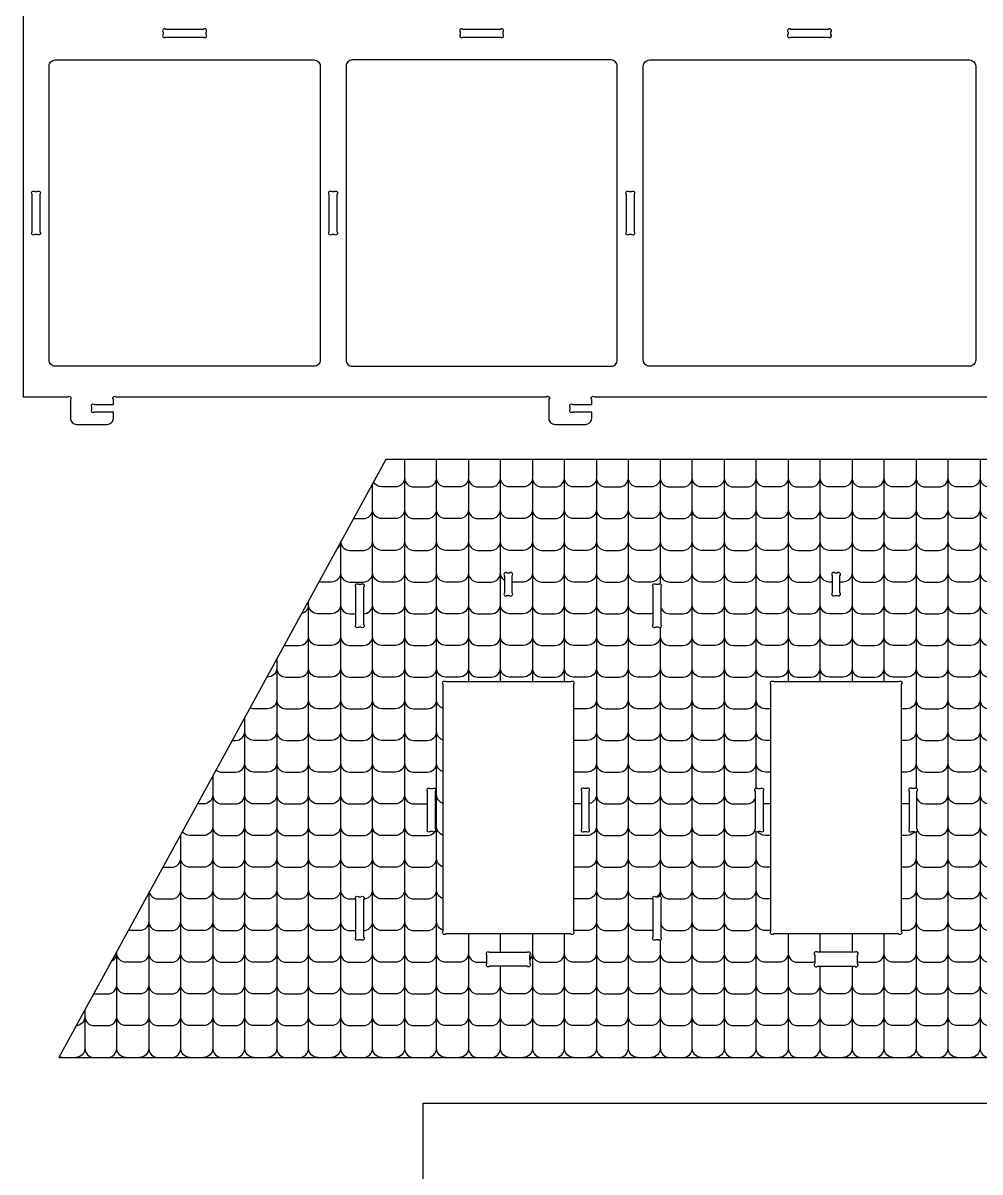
# Model space of a CAD drawing. Extents: x 9625 to 9740, y 1073 to 1136.
# Drawn here: x 9682.87 to 9698.49, y 1095.35 to 1114.12 of the extents above; entities that cross this region are included whole.
import ezdxf

# ---------------------------------------------------------------- set-up
doc = ezdxf.new("R2010")
doc.units = 0
doc.header["$MEASUREMENT"] = 0
doc.layers.add('LAYER_1', color=18, linetype='CONTINUOUS')

msp = doc.modelspace()

# ---------------------------------------------------------------- linework, layer by layer
at = {"layer": 'LAYER_1'}
for points in [[(9682.872, 1119.845), (9682.872, 1108.014), (9683.603, 1108.014, -1), (9683.647, 1107.97), (9683.647, 1107.664, 0.414214), (9683.747, 1107.564), (9684.247, 1107.564, 0.414214), (9684.347, 1107.664), (9684.347, 1107.764), (9684.041, 1107.764, -1), (9683.997, 1107.808), (9683.997, 1107.845, -1), (9684.041, 1107.889), (9684.347, 1107.889), (9684.347, 1107.97, -1), (9684.391, 1108.014), (9691.411, 1108.014, -1), (9691.455, 1107.97), (9691.455, 1107.664, 0.414214), (9691.555, 1107.564), (9692.055, 1107.564, 0.414214), (9692.155, 1107.664), (9692.155, 1107.764), (9691.849, 1107.764, -1), (9691.805, 1107.808), (9691.805, 1107.845, -1), (9691.849, 1107.889), (9692.155, 1107.889), (9692.155, 1107.97, -1), (9692.199, 1108.014), (9699.219, 1108.014, -1)], [(9689.1, 1106.988), (9689.1, 1097.376, 0.414214), (9689.25, 1097.226)], [(9689.472, 1097.226, 0.414214), (9689.622, 1097.376), (9689.622, 1106.988)], [(9692.231, 1106.988), (9692.231, 1097.376, 0.414214), (9692.381, 1097.226)], [(9692.603, 1097.226, 0.414214), (9692.753, 1097.376), (9692.753, 1106.988)], [(9693.946, 1097.226, -0.414214), (9693.796, 1097.376), (9693.796, 1106.988)], [(9694.318, 1106.988), (9694.318, 1097.376, -0.414214), (9694.168, 1097.226)], [(9697.821, 1097.226, 0.414214), (9697.971, 1097.376), (9697.971, 1106.988)], [(9698.493, 1106.988), (9698.493, 1097.376, 0.414214), (9698.643, 1097.226)], [(9688.428, 1097.226, 0.414214), (9688.578, 1097.376), (9688.578, 1106.591)], [(9689.1, 1106.691, -0.414214), (9688.95, 1106.541), (9688.728, 1106.541, -0.279406), (9688.595, 1106.622)], [(9689.1, 1106.691, 0.414214), (9689.25, 1106.541), (9689.472, 1106.541, 0.414214), (9689.622, 1106.691)], [(9690.143, 1106.691, -0.414214), (9689.993, 1106.541), (9689.772, 1106.541, -0.414214), (9689.622, 1106.691)], [(9690.143, 1106.691, 0.414214), (9690.293, 1106.541), (9690.515, 1106.541, 0.414214), (9690.665, 1106.691)], [(9691.187, 1106.691, -0.414214), (9691.037, 1106.541), (9690.815, 1106.541, -0.414214), (9690.665, 1106.691)], [(9691.187, 1106.691, 0.414214), (9691.337, 1106.541), (9691.559, 1106.541, 0.414214), (9691.709, 1106.691)], [(9692.231, 1106.691, -0.414214), (9692.081, 1106.541), (9691.859, 1106.541, -0.414214), (9691.709, 1106.691)], [(9692.231, 1106.691, 0.414214), (9692.381, 1106.541), (9692.603, 1106.541, 0.414214), (9692.753, 1106.691)], [(9693.274, 1106.691, -0.414214), (9693.124, 1106.541), (9692.903, 1106.541, -0.414214), (9692.753, 1106.691)], [(9693.274, 1106.691, 0.414214), (9693.424, 1106.541), (9693.646, 1106.541, 0.414214), (9693.796, 1106.691)], [(9694.318, 1106.691, -0.414214), (9694.168, 1106.541), (9693.946, 1106.541, -0.414214), (9693.796, 1106.691)], [(9694.318, 1106.691, 0.414214), (9694.468, 1106.541), (9694.69, 1106.541, 0.414214), (9694.84, 1106.691)], [(9695.362, 1106.691, -0.414214), (9695.212, 1106.541), (9694.99, 1106.541, -0.414214), (9694.84, 1106.691)], [(9695.362, 1106.691, 0.414214), (9695.512, 1106.541), (9695.734, 1106.541, 0.414214), (9695.884, 1106.691)], [(9696.405, 1106.691, -0.414214), (9696.255, 1106.541), (9696.034, 1106.541, -0.414214), (9695.884, 1106.691)], [(9696.405, 1106.691, 0.414214), (9696.555, 1106.541), (9696.777, 1106.541, 0.414214), (9696.927, 1106.691)], [(9697.449, 1106.691, -0.414214), (9697.299, 1106.541), (9697.077, 1106.541, -0.414214), (9696.927, 1106.691)], [(9697.449, 1106.691, 0.414214), (9697.599, 1106.541), (9697.821, 1106.541, 0.414214), (9697.971, 1106.691)], [(9698.493, 1106.691, -0.414214), (9698.343, 1106.541), (9698.121, 1106.541, -0.414214), (9697.971, 1106.691)], [(9698.493, 1106.691, 0.414214), (9698.643, 1106.541), (9698.864, 1106.541, 0.414214), (9699.014, 1106.691)], [(9688.268, 1106.024), (9688.428, 1106.024, 0.414214), (9688.578, 1106.174)], [(9689.1, 1106.174, -0.414214), (9688.95, 1106.024), (9688.728, 1106.024, -0.414214), (9688.578, 1106.174)], [(9689.1, 1106.174, 0.414214), (9689.25, 1106.024), (9689.472, 1106.024, 0.414214), (9689.622, 1106.174)], [(9690.143, 1106.174, -0.414214), (9689.993, 1106.024), (9689.772, 1106.024, -0.414214), (9689.622, 1106.174)], [(9690.143, 1106.174, 0.414214), (9690.293, 1106.024), (9690.515, 1106.024, 0.414214), (9690.665, 1106.174)], [(9691.187, 1106.174, -0.414214), (9691.037, 1106.024), (9690.815, 1106.024, -0.414214), (9690.665, 1106.174)], [(9691.187, 1106.174, 0.414214), (9691.337, 1106.024), (9691.559, 1106.024, 0.414214), (9691.709, 1106.174)], [(9692.231, 1106.174, -0.414214), (9692.081, 1106.024), (9691.859, 1106.024, -0.414214), (9691.709, 1106.174)], [(9692.231, 1106.174, 0.414214), (9692.381, 1106.024), (9692.603, 1106.024, 0.414214), (9692.753, 1106.174)], [(9693.274, 1106.174, -0.414214), (9693.124, 1106.024), (9692.903, 1106.024, -0.414214), (9692.753, 1106.174)], [(9693.274, 1106.174, 0.414214), (9693.424, 1106.024), (9693.646, 1106.024, 0.414214), (9693.796, 1106.174)], [(9694.318, 1106.174, -0.414214), (9694.168, 1106.024), (9693.946, 1106.024, -0.414214), (9693.796, 1106.174)], [(9694.318, 1106.174, 0.414214), (9694.468, 1106.024), (9694.69, 1106.024, 0.414214), (9694.84, 1106.174)], [(9695.362, 1106.174, -0.414214), (9695.212, 1106.024), (9694.99, 1106.024, -0.414214), (9694.84, 1106.174)], [(9695.362, 1106.174, 0.414214), (9695.512, 1106.024), (9695.734, 1106.024, 0.414214), (9695.884, 1106.174)], [(9696.405, 1106.174, -0.414214), (9696.255, 1106.024), (9696.034, 1106.024, -0.414214), (9695.884, 1106.174)], [(9696.405, 1106.174, 0.414214), (9696.555, 1106.024), (9696.777, 1106.024, 0.414214), (9696.927, 1106.174)], [(9697.449, 1106.174, -0.414214), (9697.299, 1106.024), (9697.077, 1106.024, -0.414214), (9696.927, 1106.174)], [(9697.449, 1106.174, 0.414214), (9697.599, 1106.024), (9697.821, 1106.024, 0.414214), (9697.971, 1106.174)], [(9698.493, 1106.174, -0.414214), (9698.343, 1106.024), (9698.121, 1106.024, -0.414214), (9697.971, 1106.174)], [(9698.493, 1106.174, 0.414214), (9698.643, 1106.024), (9698.864, 1106.024, 0.414214), (9699.014, 1106.174)], [(9688.054, 1105.633, -0.175116), (9688.006, 1105.544)], [(9688.056, 1105.656), (9688.056, 1097.376, 0.414214), (9688.206, 1097.226)], [(9688.057, 1105.638, 0.379798), (9688.206, 1105.506), (9688.428, 1105.506, 0.414214), (9688.578, 1105.656)], [(9689.1, 1105.656, -0.414214), (9688.95, 1105.506), (9688.728, 1105.506, -0.414214), (9688.578, 1105.656)], [(9689.1, 1105.656, 0.414214), (9689.25, 1105.506), (9689.472, 1105.506, 0.414214), (9689.622, 1105.656)], [(9690.143, 1105.656, -0.414214), (9689.993, 1105.506), (9689.772, 1105.506, -0.414214), (9689.622, 1105.656)], [(9690.143, 1105.656, 0.414214), (9690.293, 1105.506), (9690.515, 1105.506, 0.414214), (9690.665, 1105.656)], [(9691.187, 1105.656, -0.414214), (9691.037, 1105.506), (9690.815, 1105.506, -0.414214), (9690.665, 1105.656)], [(9691.187, 1105.656, 0.414214), (9691.337, 1105.506), (9691.559, 1105.506, 0.414214), (9691.709, 1105.656)], [(9692.231, 1105.656, -0.414214), (9692.081, 1105.506), (9691.859, 1105.506, -0.414214), (9691.709, 1105.656)], [(9692.231, 1105.656, 0.414214), (9692.381, 1105.506), (9692.603, 1105.506, 0.414214), (9692.753, 1105.656)], [(9693.274, 1105.656, -0.414214), (9693.124, 1105.506), (9692.903, 1105.506, -0.414214), (9692.753, 1105.656)], [(9693.274, 1105.656, 0.414214), (9693.424, 1105.506), (9693.646, 1105.506, 0.414214), (9693.796, 1105.656)], [(9694.318, 1105.656, -0.414214), (9694.168, 1105.506), (9693.946, 1105.506, -0.414214), (9693.796, 1105.656)], [(9694.318, 1105.656, 0.414214), (9694.468, 1105.506), (9694.69, 1105.506, 0.414214), (9694.84, 1105.656)], [(9695.362, 1105.656, -0.414214), (9695.212, 1105.506), (9694.99, 1105.506, -0.414214), (9694.84, 1105.656)], [(9695.362, 1105.656, 0.414214), (9695.512, 1105.506), (9695.734, 1105.506, 0.414214), (9695.884, 1105.656)], [(9696.405, 1105.656, -0.414214), (9696.255, 1105.506), (9696.034, 1105.506, -0.414214), (9695.884, 1105.656)], [(9696.405, 1105.656, 0.414214), (9696.555, 1105.506), (9696.777, 1105.506, 0.414214), (9696.927, 1105.656)], [(9697.449, 1105.656, -0.414214), (9697.299, 1105.506), (9697.077, 1105.506, -0.414214), (9696.927, 1105.656)], [(9697.449, 1105.656, 0.414214), (9697.599, 1105.506), (9697.821, 1105.506, 0.414214), (9697.971, 1105.656)], [(9698.493, 1105.656, -0.414214), (9698.343, 1105.506), (9698.121, 1105.506, -0.414214), (9697.971, 1105.656)], [(9698.493, 1105.656, 0.414214), (9698.643, 1105.506), (9698.864, 1105.506, 0.414214), (9699.014, 1105.656)], [(9688.056, 1105.139, -0.414214), (9687.906, 1104.989), (9687.702, 1104.989)], [(9688.056, 1105.139, 0.414214), (9688.206, 1104.989), (9688.428, 1104.989, 0.414214), (9688.578, 1105.139)], [(9689.1, 1105.139, -0.414214), (9688.95, 1104.989), (9688.728, 1104.989, -0.414214), (9688.578, 1105.139)], [(9689.1, 1105.139, 0.414214), (9689.25, 1104.989), (9689.472, 1104.989, 0.414214), (9689.622, 1105.139)], [(9690.143, 1105.139, -0.414214), (9689.993, 1104.989), (9689.772, 1104.989, -0.414214), (9689.622, 1105.139)], [(9690.143, 1105.139, 0.414214), (9690.293, 1104.989), (9690.515, 1104.989, 0.414214), (9690.665, 1105.139)], [(9690.732, 1105.014, -0.250445), (9690.665, 1105.139)], [(9691.187, 1105.139, -0.414214), (9691.037, 1104.989), (9690.857, 1104.989)], [(9691.187, 1105.139, 0.414214), (9691.337, 1104.989), (9691.559, 1104.989, 0.414214), (9691.709, 1105.139)], [(9692.231, 1105.139, -0.414214), (9692.081, 1104.989), (9691.859, 1104.989, -0.414214), (9691.709, 1105.139)], [(9692.231, 1105.139, 0.414214), (9692.381, 1104.989), (9692.603, 1104.989, 0.414214), (9692.753, 1105.139)], [(9693.274, 1105.139, -0.414214), (9693.124, 1104.989), (9692.903, 1104.989, -0.414214), (9692.753, 1105.139)], [(9693.274, 1105.139, 0.414214), (9693.424, 1104.989), (9693.646, 1104.989, 0.414214), (9693.796, 1105.139)], [(9694.318, 1105.139, -0.414214), (9694.168, 1104.989), (9693.946, 1104.989, -0.414214), (9693.796, 1105.139)], [(9694.318, 1105.139, 0.414214), (9694.468, 1104.989), (9694.69, 1104.989, 0.414214), (9694.84, 1105.139)], [(9695.362, 1105.139, -0.414214), (9695.212, 1104.989), (9694.99, 1104.989, -0.414214), (9694.84, 1105.139)], [(9695.362, 1105.139, 0.414214), (9695.512, 1104.989), (9695.734, 1104.989, 0.414214), (9695.884, 1105.139)], [(9696.082, 1104.989), (9696.034, 1104.989, -0.414214), (9695.884, 1105.139)], [(9696.405, 1105.139, -0.414214), (9696.255, 1104.989), (9696.207, 1104.989)], [(9696.405, 1105.139, 0.414214), (9696.555, 1104.989), (9696.777, 1104.989, 0.414214), (9696.927, 1105.139)], [(9697.449, 1105.139, -0.414214), (9697.299, 1104.989), (9697.077, 1104.989, -0.414214), (9696.927, 1105.139)], [(9697.449, 1105.139, 0.414214), (9697.599, 1104.989), (9697.821, 1104.989, 0.414214), (9697.971, 1105.139)], [(9698.493, 1105.139, -0.414214), (9698.343, 1104.989), (9698.121, 1104.989, -0.414214), (9697.971, 1105.139)], [(9698.493, 1105.139, 0.414214), (9698.643, 1104.989), (9698.864, 1104.989, 0.414214), (9699.014, 1105.139)], [(9687.684, 1097.226, -0.414214), (9687.534, 1097.376), (9687.534, 1104.682)], [(9687.422, 1104.476, 0.342693), (9687.534, 1104.621)], [(9688.056, 1104.621, -0.414214), (9687.906, 1104.471), (9687.684, 1104.471, -0.414214), (9687.534, 1104.621)], [(9688.056, 1104.621, 0.414214), (9688.206, 1104.471), (9688.307, 1104.471)], [(9688.428, 1104.471, 0.414214), (9688.578, 1104.621)], [(9689.1, 1104.621, -0.414214), (9688.95, 1104.471), (9688.728, 1104.471, -0.414214), (9688.578, 1104.621)], [(9689.1, 1104.621, 0.414214), (9689.25, 1104.471), (9689.472, 1104.471, 0.414214), (9689.622, 1104.621)], [(9690.143, 1104.621, -0.414214), (9689.993, 1104.471), (9689.772, 1104.471, -0.414214), (9689.622, 1104.621)], [(9690.143, 1104.621, 0.414214), (9690.293, 1104.471), (9690.515, 1104.471, 0.414214), (9690.665, 1104.621)], [(9691.187, 1104.621, -0.414214), (9691.037, 1104.471), (9690.815, 1104.471, -0.414214), (9690.665, 1104.621)], [(9691.187, 1104.621, 0.414214), (9691.337, 1104.471), (9691.559, 1104.471, 0.414214), (9691.709, 1104.621)], [(9692.231, 1104.621, -0.414214), (9692.081, 1104.471), (9691.859, 1104.471, -0.414214), (9691.709, 1104.621)], [(9692.231, 1104.621, 0.414214), (9692.381, 1104.471), (9692.603, 1104.471, 0.414214), (9692.753, 1104.621)], [(9693.157, 1104.475, -0.054702), (9693.124, 1104.471), (9692.903, 1104.471, -0.414214), (9692.753, 1104.621)], [(9693.282, 1104.574, 0.323813), (9693.424, 1104.471), (9693.646, 1104.471, 0.414214), (9693.796, 1104.621)], [(9694.318, 1104.621, -0.414214), (9694.168, 1104.471), (9693.946, 1104.471, -0.414214), (9693.796, 1104.621)], [(9694.318, 1104.621, 0.414214), (9694.468, 1104.471), (9694.69, 1104.471, 0.414214), (9694.84, 1104.621)], [(9695.362, 1104.621, -0.414214), (9695.212, 1104.471), (9694.99, 1104.471, -0.414214), (9694.84, 1104.621)], [(9695.362, 1104.621, 0.414214), (9695.512, 1104.471), (9695.734, 1104.471, 0.414214), (9695.884, 1104.621)], [(9696.405, 1104.621, -0.414214), (9696.255, 1104.471), (9696.034, 1104.471, -0.414214), (9695.884, 1104.621)], [(9696.405, 1104.621, 0.414214), (9696.555, 1104.471), (9696.777, 1104.471, 0.414214), (9696.927, 1104.621)], [(9697.449, 1104.621, -0.414214), (9697.299, 1104.471), (9697.077, 1104.471, -0.414214), (9696.927, 1104.621)], [(9697.449, 1104.621, 0.414214), (9697.599, 1104.471), (9697.821, 1104.471, 0.414214), (9697.971, 1104.621)], [(9698.493, 1104.621, -0.414214), (9698.343, 1104.471), (9698.121, 1104.471, -0.414214), (9697.971, 1104.621)], [(9698.493, 1104.621, 0.414214), (9698.643, 1104.471), (9698.864, 1104.471, 0.323813), (9699.007, 1104.574)], [(9687.137, 1103.956, 0.042575), (9687.163, 1103.954), (9687.384, 1103.954, 0.414214), (9687.534, 1104.104)], [(9688.056, 1104.104, -0.414214), (9687.906, 1103.954), (9687.684, 1103.954, -0.414214), (9687.534, 1104.104)], [(9688.056, 1104.104, 0.414214), (9688.206, 1103.954), (9688.428, 1103.954, 0.414214), (9688.578, 1104.104)], [(9689.1, 1104.104, -0.414214), (9688.95, 1103.954), (9688.728, 1103.954, -0.414214), (9688.578, 1104.104)], [(9689.1, 1104.104, 0.414214), (9689.25, 1103.954), (9689.472, 1103.954, 0.414214), (9689.622, 1104.104)], [(9690.143, 1104.104, -0.414214), (9689.993, 1103.954), (9689.772, 1103.954, -0.414214), (9689.622, 1104.104)], [(9690.143, 1104.104, 0.414214), (9690.293, 1103.954), (9690.515, 1103.954, 0.414214), (9690.665, 1104.104)], [(9691.187, 1104.104, -0.414214), (9691.037, 1103.954), (9690.815, 1103.954, -0.414214), (9690.665, 1104.104)], [(9691.187, 1104.104, 0.414214), (9691.337, 1103.954), (9691.559, 1103.954, 0.414214), (9691.709, 1104.104)], [(9692.231, 1104.104, -0.414214), (9692.081, 1103.954), (9691.859, 1103.954, -0.414214), (9691.709, 1104.104)], [(9692.231, 1104.104, 0.414214), (9692.381, 1103.954), (9692.603, 1103.954, 0.414214), (9692.753, 1104.104)], [(9693.274, 1104.104, -0.414214), (9693.124, 1103.954), (9692.903, 1103.954, -0.414214), (9692.753, 1104.104)], [(9693.274, 1104.104, 0.414214), (9693.424, 1103.954), (9693.646, 1103.954, 0.414214), (9693.796, 1104.104)], [(9694.318, 1104.104, -0.414214), (9694.168, 1103.954), (9693.946, 1103.954, -0.414214), (9693.796, 1104.104)], [(9694.318, 1104.104, 0.414214), (9694.468, 1103.954), (9694.69, 1103.954, 0.414214), (9694.84, 1104.104)], [(9695.362, 1104.104, -0.414214), (9695.212, 1103.954), (9694.99, 1103.954, -0.414214), (9694.84, 1104.104)], [(9695.362, 1104.104, 0.414214), (9695.512, 1103.954), (9695.734, 1103.954, 0.414214), (9695.884, 1104.104)], [(9696.405, 1104.104, -0.414214), (9696.255, 1103.954), (9696.034, 1103.954, -0.414214), (9695.884, 1104.104)], [(9696.405, 1104.104, 0.414214), (9696.555, 1103.954), (9696.777, 1103.954, 0.414214), (9696.927, 1104.104)], [(9697.449, 1104.104, -0.414214), (9697.299, 1103.954), (9697.077, 1103.954, -0.414214), (9696.927, 1104.104)], [(9697.449, 1104.104, 0.414214), (9697.599, 1103.954), (9697.821, 1103.954, 0.414214), (9697.971, 1104.104)], [(9698.493, 1104.104, -0.414214), (9698.343, 1103.954), (9698.121, 1103.954, -0.414214), (9697.971, 1104.104)], [(9698.493, 1104.104, 0.414214), (9698.643, 1103.954), (9698.864, 1103.954, 0.414214), (9699.014, 1104.104)], [(9687.013, 1103.728), (9687.013, 1097.376, 0.414214), (9687.163, 1097.226)], [(9687.013, 1103.586, -0.414214), (9686.863, 1103.436), (9686.853, 1103.436)], [(9687.013, 1103.586, 0.414214), (9687.163, 1103.436), (9687.384, 1103.436, 0.414214), (9687.534, 1103.586)], [(9688.056, 1103.586, -0.414214), (9687.906, 1103.436), (9687.684, 1103.436, -0.414214), (9687.534, 1103.586)], [(9688.056, 1103.586, 0.414214), (9688.206, 1103.436), (9688.428, 1103.436, 0.414214), (9688.578, 1103.586)], [(9689.1, 1103.586, -0.414214), (9688.95, 1103.436), (9688.728, 1103.436, -0.414214), (9688.578, 1103.586)], [(9689.1, 1103.586, 0.414214), (9689.25, 1103.436), (9689.472, 1103.436, 0.414214), (9689.622, 1103.586)], [(9690.143, 1103.586, -0.414214), (9689.993, 1103.436), (9689.772, 1103.436, -0.414214), (9689.622, 1103.586)], [(9690.143, 1103.586, 0.414214), (9690.293, 1103.436), (9690.515, 1103.436, 0.414214), (9690.665, 1103.586)], [(9691.187, 1103.586, -0.414214), (9691.037, 1103.436), (9690.815, 1103.436, -0.414214), (9690.665, 1103.586)], [(9691.187, 1103.586, 0.414214), (9691.337, 1103.436), (9691.559, 1103.436, 0.414214), (9691.709, 1103.586)], [(9692.231, 1103.586, -0.414214), (9692.081, 1103.436), (9691.859, 1103.436, -0.414214), (9691.709, 1103.586)], [(9692.231, 1103.586, 0.414214), (9692.381, 1103.436), (9692.603, 1103.436, 0.414214), (9692.753, 1103.586)], [(9693.274, 1103.586, -0.414214), (9693.124, 1103.436), (9692.903, 1103.436, -0.414214), (9692.753, 1103.586)], [(9693.274, 1103.586, 0.414214), (9693.424, 1103.436), (9693.646, 1103.436, 0.414214), (9693.796, 1103.586)], [(9694.318, 1103.586, -0.414214), (9694.168, 1103.436), (9693.946, 1103.436, -0.414214), (9693.796, 1103.586)], [(9694.318, 1103.586, 0.414214), (9694.468, 1103.436), (9694.69, 1103.436, 0.414214), (9694.84, 1103.586)], [(9695.362, 1103.586, -0.414214), (9695.212, 1103.436), (9694.99, 1103.436, -0.414214), (9694.84, 1103.586)], [(9695.362, 1103.586, 0.414214), (9695.512, 1103.436), (9695.734, 1103.436, 0.414214), (9695.884, 1103.586)], [(9696.405, 1103.586, -0.414214), (9696.255, 1103.436), (9696.034, 1103.436, -0.414214), (9695.884, 1103.586)], [(9696.405, 1103.586, 0.414214), (9696.555, 1103.436), (9696.777, 1103.436, 0.414214), (9696.927, 1103.586)], [(9697.449, 1103.586, -0.414214), (9697.299, 1103.436), (9697.077, 1103.436, -0.414214), (9696.927, 1103.586)], [(9697.449, 1103.586, 0.414214), (9697.599, 1103.436), (9697.821, 1103.436, 0.414214), (9697.971, 1103.586)], [(9698.493, 1103.586, -0.414214), (9698.343, 1103.436), (9698.121, 1103.436, -0.414214), (9697.971, 1103.586)], [(9698.493, 1103.586, 0.414214), (9698.643, 1103.436), (9698.864, 1103.436, 0.414214), (9699.014, 1103.586)], [(9687.013, 1103.069, -0.414214), (9686.863, 1102.919), (9686.641, 1102.919, -0.109058), (9686.578, 1102.933)], [(9687.013, 1103.069, 0.414214), (9687.163, 1102.919), (9687.384, 1102.919, 0.414214), (9687.534, 1103.069)], [(9688.056, 1103.069, -0.414214), (9687.906, 1102.919), (9687.684, 1102.919, -0.414214), (9687.534, 1103.069)], [(9688.056, 1103.069, 0.414214), (9688.206, 1102.919), (9688.428, 1102.919, 0.414214), (9688.578, 1103.069)], [(9689.1, 1103.069, -0.414214), (9688.95, 1102.919), (9688.728, 1102.919, -0.414214), (9688.578, 1103.069)], [(9689.1, 1103.069, 0.414214), (9689.25, 1102.919), (9689.472, 1102.919, 0.414214), (9689.622, 1103.069)], [(9689.731, 1102.924, -0.335422), (9689.622, 1103.069)], [(9692.231, 1103.069, -0.414214), (9692.081, 1102.919), (9691.859, 1102.919, -0.001323), (9691.858, 1102.919)], [(9692.231, 1103.069, 0.414214), (9692.381, 1102.919), (9692.603, 1102.919, 0.414214), (9692.753, 1103.069)], [(9693.274, 1103.069, -0.414214), (9693.124, 1102.919), (9692.903, 1102.919, -0.414214), (9692.753, 1103.069)], [(9693.274, 1103.069, 0.414214), (9693.424, 1102.919), (9693.646, 1102.919, 0.414214), (9693.796, 1103.069)], [(9694.318, 1103.069, -0.414214), (9694.168, 1102.919), (9693.946, 1102.919, -0.414214), (9693.796, 1103.069)], [(9694.318, 1103.069, 0.414214), (9694.468, 1102.919), (9694.69, 1102.919, 0.414214), (9694.84, 1103.069)], [(9695.081, 1102.919), (9694.99, 1102.919, -0.414214), (9694.84, 1103.069)], [(9697.449, 1103.069, -0.414214), (9697.299, 1102.919), (9697.208, 1102.919)], [(9697.449, 1103.069, 0.414214), (9697.599, 1102.919), (9697.821, 1102.919, 0.414214), (9697.971, 1103.069)], [(9698.493, 1103.069, -0.414214), (9698.343, 1102.919), (9698.121, 1102.919, -0.414214), (9697.971, 1103.069)], [(9698.493, 1103.069, 0.414214), (9698.643, 1102.919), (9698.864, 1102.919, 0.414214), (9699.014, 1103.069)], [(9686.641, 1097.226, -0.414214), (9686.491, 1097.376), (9686.491, 1102.774)], [(9686.287, 1102.401), (9686.341, 1102.401, 0.414214), (9686.491, 1102.551)], [(9687.013, 1102.551, -0.414214), (9686.863, 1102.401), (9686.641, 1102.401, -0.414214), (9686.491, 1102.551)], [(9687.013, 1102.551, 0.414214), (9687.163, 1102.401), (9687.384, 1102.401, 0.414214), (9687.534, 1102.551)], [(9688.056, 1102.551, -0.414214), (9687.906, 1102.401), (9687.684, 1102.401, -0.414214), (9687.534, 1102.551)], [(9688.056, 1102.551, 0.414214), (9688.206, 1102.401), (9688.428, 1102.401, 0.414214), (9688.578, 1102.551)], [(9689.1, 1102.551, -0.414214), (9688.95, 1102.401), (9688.728, 1102.401, -0.414214), (9688.578, 1102.551)], [(9689.1, 1102.551, 0.414214), (9689.25, 1102.401), (9689.472, 1102.401, 0.414214), (9689.622, 1102.551)], [(9689.731, 1102.407, -0.335422), (9689.622, 1102.551)], [(9692.231, 1102.551, -0.414214), (9692.081, 1102.401), (9691.859, 1102.401, -0.001323), (9691.858, 1102.401)], [(9692.231, 1102.551, 0.414214), (9692.381, 1102.401), (9692.603, 1102.401, 0.414214), (9692.753, 1102.551)], [(9693.274, 1102.551, -0.414214), (9693.124, 1102.401), (9692.903, 1102.401, -0.414214), (9692.753, 1102.551)], [(9693.274, 1102.551, 0.414214), (9693.424, 1102.401), (9693.646, 1102.401, 0.414214), (9693.796, 1102.551)], [(9694.318, 1102.551, -0.414214), (9694.168, 1102.401), (9693.946, 1102.401, -0.414214), (9693.796, 1102.551)], [(9694.318, 1102.551, 0.414214), (9694.468, 1102.401), (9694.69, 1102.401, 0.414214), (9694.84, 1102.551)], [(9695.081, 1102.401), (9694.99, 1102.401, -0.414214), (9694.84, 1102.551)], [(9697.449, 1102.551, -0.414214), (9697.299, 1102.401), (9697.208, 1102.401)], [(9697.449, 1102.551, 0.414214), (9697.599, 1102.401), (9697.821, 1102.401, 0.414214), (9697.971, 1102.551)], [(9698.493, 1102.551, -0.414214), (9698.343, 1102.401), (9698.121, 1102.401, -0.414214), (9697.971, 1102.551)], [(9698.493, 1102.551, 0.414214), (9698.643, 1102.401), (9698.864, 1102.401, 0.414214), (9699.014, 1102.551)], [(9686.023, 1101.919, 0.175306), (9686.119, 1101.884), (9686.341, 1101.884, 0.414214), (9686.491, 1102.034)], [(9687.013, 1102.034, -0.414214), (9686.863, 1101.884), (9686.641, 1101.884, -0.414214), (9686.491, 1102.034)], [(9687.013, 1102.034, 0.414214), (9687.163, 1101.884), (9687.384, 1101.884, 0.414214), (9687.534, 1102.034)], [(9688.056, 1102.034, -0.414214), (9687.906, 1101.884), (9687.684, 1101.884, -0.414214), (9687.534, 1102.034)], [(9688.056, 1102.034, 0.414214), (9688.206, 1101.884), (9688.428, 1101.884, 0.414214), (9688.578, 1102.034)], [(9689.1, 1102.034, -0.414214), (9688.95, 1101.884), (9688.728, 1101.884, -0.414214), (9688.578, 1102.034)], [(9689.1, 1102.034, 0.414214), (9689.25, 1101.884), (9689.472, 1101.884, 0.414214), (9689.622, 1102.034)], [(9689.731, 1101.889, -0.335422), (9689.622, 1102.034)], [(9692.231, 1102.034, -0.414214), (9692.081, 1101.884), (9691.859, 1101.884, -0.001323), (9691.858, 1101.884)], [(9692.231, 1102.034, 0.414214), (9692.381, 1101.884), (9692.603, 1101.884, 0.414214), (9692.753, 1102.034)], [(9693.274, 1102.034, -0.414214), (9693.124, 1101.884), (9692.903, 1101.884, -0.414214), (9692.753, 1102.034)], [(9693.274, 1102.034, 0.414214), (9693.424, 1101.884), (9693.646, 1101.884, 0.414214), (9693.796, 1102.034)], [(9694.318, 1102.034, -0.414214), (9694.168, 1101.884), (9693.946, 1101.884, -0.414214), (9693.796, 1102.034)], [(9694.318, 1102.034, 0.414214), (9694.468, 1101.884), (9694.69, 1101.884, 0.414214), (9694.84, 1102.034)], [(9695.081, 1101.884), (9694.99, 1101.884, -0.414214), (9694.84, 1102.034)], [(9697.449, 1102.034, -0.414214), (9697.299, 1101.884), (9697.208, 1101.884)], [(9697.449, 1102.034, 0.414214), (9697.599, 1101.884), (9697.821, 1101.884, 0.414214), (9697.971, 1102.034)], [(9698.493, 1102.034, -0.414214), (9698.343, 1101.884), (9698.121, 1101.884, -0.414214), (9697.971, 1102.034)], [(9698.493, 1102.034, 0.414214), (9698.643, 1101.884), (9698.864, 1101.884, 0.414214), (9699.014, 1102.034)], [(9685.969, 1101.82), (9685.969, 1097.376, 0.414214), (9686.119, 1097.226)], [(9685.969, 1101.516, -0.414214), (9685.819, 1101.366), (9685.721, 1101.366)], [(9685.969, 1101.516, 0.414214), (9686.119, 1101.366), (9686.341, 1101.366, 0.414214), (9686.491, 1101.516)], [(9687.013, 1101.516, -0.414214), (9686.863, 1101.366), (9686.641, 1101.366, -0.414214), (9686.491, 1101.516)], [(9687.013, 1101.516, 0.414214), (9687.163, 1101.366), (9687.384, 1101.366, 0.414214), (9687.534, 1101.516)], [(9688.056, 1101.516, -0.414214), (9687.906, 1101.366), (9687.684, 1101.366, -0.414214), (9687.534, 1101.516)], [(9688.056, 1101.516, 0.414214), (9688.206, 1101.366), (9688.428, 1101.366, 0.414214), (9688.578, 1101.516)], [(9689.1, 1101.516, -0.414214), (9688.95, 1101.366), (9688.728, 1101.366, -0.414214), (9688.578, 1101.516)], [(9689.1, 1101.516, 0.414214), (9689.25, 1101.366), (9689.472, 1101.366, 0.006806), (9689.476, 1101.366)], [(9689.601, 1101.44, 0.13441), (9689.622, 1101.516)], [(9689.731, 1101.372, -0.335422), (9689.622, 1101.516)], [(9692.231, 1101.516, -0.351824), (9692.113, 1101.37)], [(9692.231, 1101.516, 0.414214), (9692.381, 1101.366), (9692.603, 1101.366, 0.414214), (9692.753, 1101.516)], [(9693.274, 1101.516, -0.414214), (9693.124, 1101.366), (9692.903, 1101.366, -0.414214), (9692.753, 1101.516)], [(9693.274, 1101.516, 0.414214), (9693.424, 1101.366), (9693.646, 1101.366, 0.414214), (9693.796, 1101.516)], [(9694.318, 1101.516, -0.414214), (9694.168, 1101.366), (9693.946, 1101.366, -0.414214), (9693.796, 1101.516)], [(9694.318, 1101.516, 0.414214), (9694.468, 1101.366), (9694.69, 1101.366, 0.291063), (9694.826, 1101.453)], [(9697.463, 1101.453, 0.291063), (9697.599, 1101.366), (9697.821, 1101.366, 0.414214), (9697.971, 1101.516)], [(9698.493, 1101.516, -0.414214), (9698.343, 1101.366), (9698.121, 1101.366, -0.414214), (9697.971, 1101.516)], [(9698.493, 1101.516, 0.414214), (9698.643, 1101.366), (9698.864, 1101.366, 0.414214), (9699.014, 1101.516)], [(9691.988, 1101.366), (9691.859, 1101.366, -0.001323), (9691.858, 1101.366)], [(9695.081, 1101.366), (9694.99, 1101.366, -0.06611), (9694.951, 1101.371)], [(9697.338, 1101.371, -0.06611), (9697.299, 1101.366), (9697.208, 1101.366)], [(9685.969, 1100.999, -0.414214), (9685.819, 1100.849), (9685.597, 1100.849, -0.2469), (9685.474, 1100.914)], [(9685.969, 1100.999, 0.414214), (9686.119, 1100.849), (9686.341, 1100.849, 0.414214), (9686.491, 1100.999)], [(9687.013, 1100.999, -0.414214), (9686.863, 1100.849), (9686.641, 1100.849, -0.414214), (9686.491, 1100.999)], [(9687.013, 1100.999, 0.414214), (9687.163, 1100.849), (9687.384, 1100.849, 0.414214), (9687.534, 1100.999)], [(9688.056, 1100.999, -0.414214), (9687.906, 1100.849), (9687.684, 1100.849, -0.414214), (9687.534, 1100.999)], [(9688.056, 1100.999, 0.414214), (9688.206, 1100.849), (9688.428, 1100.849, 0.414214), (9688.578, 1100.999)], [(9689.1, 1100.999, -0.414214), (9688.95, 1100.849), (9688.728, 1100.849, -0.414214), (9688.578, 1100.999)], [(9689.1, 1100.999, 0.414214), (9689.25, 1100.849), (9689.472, 1100.849, 0.414214), (9689.622, 1100.999)], [(9689.731, 1100.854, -0.335422), (9689.622, 1100.999)], [(9692.231, 1100.999, -0.414214), (9692.081, 1100.849), (9691.859, 1100.849, -0.001323), (9691.858, 1100.849)], [(9692.231, 1100.999, 0.414214), (9692.381, 1100.849), (9692.603, 1100.849, 0.414214), (9692.753, 1100.999)], [(9693.274, 1100.999, -0.414214), (9693.124, 1100.849), (9692.903, 1100.849, -0.414214), (9692.753, 1100.999)], [(9693.274, 1100.999, 0.414214), (9693.424, 1100.849), (9693.646, 1100.849, 0.414214), (9693.796, 1100.999)], [(9694.318, 1100.999, -0.414214), (9694.168, 1100.849), (9693.946, 1100.849, -0.414214), (9693.796, 1100.999)], [(9694.318, 1100.999, 0.414214), (9694.468, 1100.849), (9694.69, 1100.849, 0.291063), (9694.826, 1100.935)], [(9694.99, 1097.226, -0.414214), (9694.84, 1097.376), (9694.84, 1100.915)], [(9695.081, 1100.849), (9694.99, 1100.849, -0.249808), (9694.865, 1100.915)], [(9697.424, 1100.915, -0.249808), (9697.299, 1100.849), (9697.208, 1100.849)], [(9697.449, 1100.915), (9697.449, 1097.376, 0.414214), (9697.599, 1097.226)], [(9697.463, 1100.935, 0.291063), (9697.599, 1100.849), (9697.821, 1100.849, 0.414214), (9697.971, 1100.999)], [(9698.493, 1100.999, -0.414214), (9698.343, 1100.849), (9698.121, 1100.849, -0.414214), (9697.971, 1100.999)], [(9698.493, 1100.999, 0.414214), (9698.643, 1100.849), (9698.864, 1100.849, 0.414214), (9699.014, 1100.999)], [(9685.597, 1097.226, -0.414214), (9685.447, 1097.376), (9685.447, 1100.865)], [(9685.155, 1100.331), (9685.297, 1100.331, 0.414214), (9685.447, 1100.481)], [(9685.969, 1100.481, -0.414214), (9685.819, 1100.331), (9685.597, 1100.331, -0.414214), (9685.447, 1100.481)], [(9685.969, 1100.481, 0.414214), (9686.119, 1100.331), (9686.341, 1100.331, 0.414214), (9686.491, 1100.481)], [(9687.013, 1100.481, -0.414214), (9686.863, 1100.331), (9686.641, 1100.331, -0.414214), (9686.491, 1100.481)], [(9687.013, 1100.481, 0.414214), (9687.163, 1100.331), (9687.384, 1100.331, 0.414214), (9687.534, 1100.481)], [(9688.056, 1100.481, -0.414214), (9687.906, 1100.331), (9687.684, 1100.331, -0.414214), (9687.534, 1100.481)], [(9688.056, 1100.481, 0.414214), (9688.206, 1100.331), (9688.428, 1100.331, 0.414214), (9688.578, 1100.481)], [(9689.1, 1100.481, -0.414214), (9688.95, 1100.331), (9688.728, 1100.331, -0.414214), (9688.578, 1100.481)], [(9689.1, 1100.481, 0.414214), (9689.25, 1100.331), (9689.472, 1100.331, 0.414214), (9689.622, 1100.481)], [(9689.731, 1100.337, -0.335422), (9689.622, 1100.481)], [(9692.231, 1100.481, -0.414214), (9692.081, 1100.331), (9691.859, 1100.331, -0.001323), (9691.858, 1100.331)], [(9692.231, 1100.481, 0.414214), (9692.381, 1100.331), (9692.603, 1100.331, 0.414214), (9692.753, 1100.481)], [(9693.274, 1100.481, -0.414214), (9693.124, 1100.331), (9692.903, 1100.331, -0.414214), (9692.753, 1100.481)], [(9693.274, 1100.481, 0.414214), (9693.424, 1100.331), (9693.646, 1100.331, 0.414214), (9693.796, 1100.481)], [(9694.318, 1100.481, -0.414214), (9694.168, 1100.331), (9693.946, 1100.331, -0.414214), (9693.796, 1100.481)], [(9694.318, 1100.481, 0.414214), (9694.468, 1100.331), (9694.69, 1100.331, 0.414214), (9694.84, 1100.481)], [(9695.081, 1100.331), (9694.99, 1100.331, -0.414214), (9694.84, 1100.481)], [(9697.449, 1100.481, -0.414214), (9697.299, 1100.331), (9697.208, 1100.331)], [(9697.449, 1100.481, 0.414214), (9697.599, 1100.331), (9697.821, 1100.331, 0.414214), (9697.971, 1100.481)], [(9698.493, 1100.481, -0.414214), (9698.343, 1100.331), (9698.121, 1100.331, -0.414214), (9697.971, 1100.481)], [(9698.493, 1100.481, 0.414214), (9698.643, 1100.331), (9698.864, 1100.331, 0.414214), (9699.014, 1100.481)], [(9684.925, 1099.911), (9684.925, 1097.376, 0.414214), (9685.075, 1097.226)], [(9684.931, 1099.922, 0.333881), (9685.075, 1099.814), (9685.297, 1099.814, 0.414214), (9685.447, 1099.964)], [(9685.969, 1099.964, -0.414214), (9685.819, 1099.814), (9685.597, 1099.814, -0.414214), (9685.447, 1099.964)], [(9685.969, 1099.964, 0.414214), (9686.119, 1099.814), (9686.341, 1099.814, 0.414214), (9686.491, 1099.964)], [(9687.013, 1099.964, -0.414214), (9686.863, 1099.814), (9686.641, 1099.814, -0.414214), (9686.491, 1099.964)], [(9687.013, 1099.964, 0.414214), (9687.163, 1099.814), (9687.384, 1099.814, 0.414214), (9687.534, 1099.964)], [(9688.056, 1099.964, -0.414214), (9687.906, 1099.814), (9687.684, 1099.814, -0.414214), (9687.534, 1099.964)], [(9688.056, 1099.964, 0.414214), (9688.206, 1099.814), (9688.307, 1099.814)], [(9688.428, 1099.814, 0.414214), (9688.578, 1099.964)], [(9689.1, 1099.964, -0.414214), (9688.95, 1099.814), (9688.728, 1099.814, -0.414214), (9688.578, 1099.964)], [(9689.1, 1099.964, 0.414214), (9689.25, 1099.814), (9689.472, 1099.814, 0.414214), (9689.622, 1099.964)], [(9689.731, 1099.819, -0.335422), (9689.622, 1099.964)], [(9692.231, 1099.964, -0.414214), (9692.081, 1099.814), (9691.859, 1099.814, -0.001323), (9691.858, 1099.814)], [(9692.231, 1099.964, 0.414214), (9692.381, 1099.814), (9692.603, 1099.814, 0.414214), (9692.753, 1099.964)], [(9693.157, 1099.817, -0.054702), (9693.124, 1099.814), (9692.903, 1099.814, -0.414214), (9692.753, 1099.964)], [(9693.274, 1099.964, -0.226596), (9693.219, 1099.847)], [(9693.274, 1099.964, 0.414214), (9693.424, 1099.814), (9693.646, 1099.814, 0.414214), (9693.796, 1099.964)], [(9694.318, 1099.964, -0.414214), (9694.168, 1099.814), (9693.946, 1099.814, -0.414214), (9693.796, 1099.964)], [(9694.318, 1099.964, 0.414214), (9694.468, 1099.814), (9694.69, 1099.814, 0.414214), (9694.84, 1099.964)], [(9695.081, 1099.814), (9694.99, 1099.814, -0.414214), (9694.84, 1099.964)], [(9697.449, 1099.964, -0.414214), (9697.299, 1099.814), (9697.208, 1099.814)], [(9697.449, 1099.964, 0.414214), (9697.599, 1099.814), (9697.821, 1099.814, 0.414214), (9697.971, 1099.964)], [(9698.493, 1099.964, -0.414214), (9698.343, 1099.814), (9698.121, 1099.814, -0.414214), (9697.971, 1099.964)], [(9698.493, 1099.964, 0.414214), (9698.643, 1099.814), (9698.864, 1099.814, 0.414214), (9699.014, 1099.964)], [(9684.925, 1099.446, -0.414214), (9684.775, 1099.296), (9684.589, 1099.296)], [(9684.925, 1099.446, 0.414214), (9685.075, 1099.296), (9685.297, 1099.296, 0.414214), (9685.447, 1099.446)], [(9685.969, 1099.446, -0.414214), (9685.819, 1099.296), (9685.597, 1099.296, -0.414214), (9685.447, 1099.446)], [(9685.969, 1099.446, 0.414214), (9686.119, 1099.296), (9686.341, 1099.296, 0.414214), (9686.491, 1099.446)], [(9687.013, 1099.446, -0.414214), (9686.863, 1099.296), (9686.641, 1099.296, -0.414214), (9686.491, 1099.446)], [(9687.013, 1099.446, 0.414214), (9687.163, 1099.296), (9687.384, 1099.296, 0.414214), (9687.534, 1099.446)], [(9688.056, 1099.446, -0.414214), (9687.906, 1099.296), (9687.684, 1099.296, -0.414214), (9687.534, 1099.446)], [(9688.056, 1099.446, 0.414214), (9688.206, 1099.296), (9688.307, 1099.296)], [(9688.428, 1099.296, 0.414214), (9688.578, 1099.446)], [(9689.1, 1099.446, -0.414214), (9688.95, 1099.296), (9688.728, 1099.296, -0.414214), (9688.578, 1099.446)], [(9689.1, 1099.446, 0.414214), (9689.25, 1099.296), (9689.472, 1099.296, 0.414214), (9689.622, 1099.446)], [(9689.731, 1099.302, -0.335422), (9689.622, 1099.446)], [(9692.231, 1099.446, -0.414214), (9692.081, 1099.296), (9691.859, 1099.296, -0.001323), (9691.858, 1099.296)], [(9692.231, 1099.446, 0.414214), (9692.381, 1099.296), (9692.603, 1099.296, 0.414214), (9692.753, 1099.446)], [(9693.157, 1099.3, -0.054702), (9693.124, 1099.296), (9692.903, 1099.296, -0.414214), (9692.753, 1099.446)], [(9693.282, 1099.399, 0.323813), (9693.424, 1099.296), (9693.646, 1099.296, 0.414214), (9693.796, 1099.446)], [(9694.318, 1099.446, -0.414214), (9694.168, 1099.296), (9693.946, 1099.296, -0.414214), (9693.796, 1099.446)], [(9694.318, 1099.446, 0.414214), (9694.468, 1099.296), (9694.69, 1099.296, 0.414214), (9694.84, 1099.446)], [(9695.081, 1099.296), (9694.99, 1099.296, -0.414214), (9694.84, 1099.446)], [(9697.449, 1099.446, -0.414214), (9697.299, 1099.296), (9697.208, 1099.296)], [(9697.449, 1099.446, 0.414214), (9697.599, 1099.296), (9697.821, 1099.296, 0.414214), (9697.971, 1099.446)], [(9698.493, 1099.446, -0.414214), (9698.343, 1099.296), (9698.121, 1099.296, -0.414214), (9697.971, 1099.446)], [(9698.493, 1099.446, 0.414214), (9698.643, 1099.296), (9698.864, 1099.296, 0.414214), (9699.014, 1099.446)], [(9690.143, 1099.242), (9690.143, 1097.376, -0.414214), (9689.993, 1097.226)], [(9691.187, 1099.242), (9691.187, 1097.376, 0.414214), (9691.337, 1097.226)], [(9691.559, 1097.226, 0.414214), (9691.709, 1097.376), (9691.709, 1099.242)], [(9695.362, 1099.242), (9695.362, 1097.376, 0.414214), (9695.512, 1097.226)], [(9696.777, 1097.226, 0.414214), (9696.927, 1097.376), (9696.927, 1099.242)], [(9693.274, 1099.147), (9693.274, 1097.376, -0.414214), (9693.124, 1097.226)], [(9684.253, 1097.226, 0.414214), (9684.403, 1097.376), (9684.403, 1098.957)], [(9684.313, 1098.791, 0.299842), (9684.403, 1098.929)], [(9684.925, 1098.929, -0.414214), (9684.775, 1098.779), (9684.553, 1098.779, -0.414214), (9684.403, 1098.929)], [(9684.925, 1098.929, 0.414214), (9685.075, 1098.779), (9685.297, 1098.779, 0.414214), (9685.447, 1098.929)], [(9685.969, 1098.929, -0.414214), (9685.819, 1098.779), (9685.597, 1098.779, -0.414214), (9685.447, 1098.929)], [(9685.969, 1098.929, 0.414214), (9686.119, 1098.779), (9686.341, 1098.779, 0.414214), (9686.491, 1098.929)], [(9687.013, 1098.929, -0.414214), (9686.863, 1098.779), (9686.641, 1098.779, -0.414214), (9686.491, 1098.929)], [(9687.013, 1098.929, 0.414214), (9687.163, 1098.779), (9687.384, 1098.779, 0.414214), (9687.534, 1098.929)], [(9688.056, 1098.929, -0.414214), (9687.906, 1098.779), (9687.684, 1098.779, -0.414214), (9687.534, 1098.929)], [(9688.056, 1098.929, 0.414214), (9688.206, 1098.779), (9688.428, 1098.779, 0.414214), (9688.578, 1098.929)], [(9689.1, 1098.929, -0.414214), (9688.95, 1098.779), (9688.728, 1098.779, -0.414214), (9688.578, 1098.929)], [(9689.1, 1098.929, 0.414214), (9689.25, 1098.779), (9689.472, 1098.779, 0.414214), (9689.622, 1098.929)], [(9690.143, 1098.929, -0.414214), (9689.993, 1098.779), (9689.772, 1098.779, -0.414214), (9689.622, 1098.929)], [(9690.143, 1098.929, 0.414214), (9690.293, 1098.779), (9690.444, 1098.779)], [(9691.187, 1098.929, -0.195819), (9691.144, 1098.824), (9691.144, 1098.898)], [(9691.187, 1098.929, 0.414214), (9691.337, 1098.779), (9691.559, 1098.779, 0.414214), (9691.709, 1098.929)], [(9692.231, 1098.929, -0.414214), (9692.081, 1098.779), (9691.859, 1098.779, -0.414214), (9691.709, 1098.929)], [(9692.231, 1098.929, 0.414214), (9692.381, 1098.779), (9692.603, 1098.779, 0.414214), (9692.753, 1098.929)], [(9693.274, 1098.929, -0.414214), (9693.124, 1098.779), (9692.903, 1098.779, -0.414214), (9692.753, 1098.929)], [(9693.274, 1098.929, 0.414214), (9693.424, 1098.779), (9693.646, 1098.779, 0.414214), (9693.796, 1098.929)], [(9694.318, 1098.929, -0.414214), (9694.168, 1098.779), (9693.946, 1098.779, -0.414214), (9693.796, 1098.929)], [(9694.318, 1098.929, 0.414214), (9694.468, 1098.779), (9694.69, 1098.779, 0.414214), (9694.84, 1098.929)], [(9695.362, 1098.929, -0.414214), (9695.212, 1098.779), (9694.99, 1098.779, -0.414214), (9694.84, 1098.929)], [(9695.362, 1098.929, 0.414214), (9695.512, 1098.779), (9695.734, 1098.779, 0.104922), (9695.794, 1098.792)], [(9696.494, 1098.792, 0.104922), (9696.555, 1098.779), (9696.777, 1098.779, 0.414214), (9696.927, 1098.929)], [(9697.449, 1098.929, -0.414214), (9697.299, 1098.779), (9697.077, 1098.779, -0.414214), (9696.927, 1098.929)], [(9697.449, 1098.929, 0.414214), (9697.599, 1098.779), (9697.821, 1098.779, 0.414214), (9697.971, 1098.929)], [(9698.493, 1098.929, -0.414214), (9698.343, 1098.779), (9698.121, 1098.779, -0.414214), (9697.971, 1098.929)], [(9698.493, 1098.929, 0.414214), (9698.643, 1098.779), (9698.864, 1098.779, 0.414214), (9699.014, 1098.929)], [(9690.515, 1097.226, 0.414214), (9690.665, 1097.376), (9690.665, 1098.714)], [(9695.734, 1097.226, 0.414214), (9695.884, 1097.376), (9695.884, 1098.714)], [(9696.405, 1098.714), (9696.405, 1097.376, -0.414214), (9696.255, 1097.226)], [(9684.023, 1098.262, 0.014208), (9684.032, 1098.261), (9684.253, 1098.261, 0.414214), (9684.403, 1098.411)], [(9684.925, 1098.411, -0.414214), (9684.775, 1098.261), (9684.553, 1098.261, -0.414214), (9684.403, 1098.411)], [(9684.925, 1098.411, 0.414214), (9685.075, 1098.261), (9685.297, 1098.261, 0.414214), (9685.447, 1098.411)], [(9685.969, 1098.411, -0.414214), (9685.819, 1098.261), (9685.597, 1098.261, -0.414214), (9685.447, 1098.411)], [(9685.969, 1098.411, 0.414214), (9686.119, 1098.261), (9686.341, 1098.261, 0.414214), (9686.491, 1098.411)], [(9687.013, 1098.411, -0.414214), (9686.863, 1098.261), (9686.641, 1098.261, -0.414214), (9686.491, 1098.411)], [(9687.013, 1098.411, 0.414214), (9687.163, 1098.261), (9687.384, 1098.261, 0.414214), (9687.534, 1098.411)], [(9688.056, 1098.411, -0.414214), (9687.906, 1098.261), (9687.684, 1098.261, -0.414214), (9687.534, 1098.411)], [(9688.056, 1098.411, 0.414214), (9688.206, 1098.261), (9688.428, 1098.261, 0.414214), (9688.578, 1098.411)], [(9689.1, 1098.411, -0.414214), (9688.95, 1098.261), (9688.728, 1098.261, -0.414214), (9688.578, 1098.411)], [(9689.1, 1098.411, 0.414214), (9689.25, 1098.261), (9689.472, 1098.261, 0.414214), (9689.622, 1098.411)], [(9690.143, 1098.411, -0.414214), (9689.993, 1098.261), (9689.772, 1098.261, -0.414214), (9689.622, 1098.411)], [(9690.143, 1098.411, 0.414214), (9690.293, 1098.261), (9690.515, 1098.261, 0.414214), (9690.665, 1098.411)], [(9691.187, 1098.411, -0.414214), (9691.037, 1098.261), (9690.815, 1098.261, -0.414214), (9690.665, 1098.411)], [(9691.187, 1098.411, 0.414214), (9691.337, 1098.261), (9691.559, 1098.261, 0.414214), (9691.709, 1098.411)], [(9692.231, 1098.411, -0.414214), (9692.081, 1098.261), (9691.859, 1098.261, -0.414214), (9691.709, 1098.411)], [(9692.231, 1098.411, 0.414214), (9692.381, 1098.261), (9692.603, 1098.261, 0.414214), (9692.753, 1098.411)], [(9693.274, 1098.411, -0.414214), (9693.124, 1098.261), (9692.903, 1098.261, -0.414214), (9692.753, 1098.411)], [(9693.274, 1098.411, 0.414214), (9693.424, 1098.261), (9693.646, 1098.261, 0.414214), (9693.796, 1098.411)], [(9694.318, 1098.411, -0.414214), (9694.168, 1098.261), (9693.946, 1098.261, -0.414214), (9693.796, 1098.411)], [(9694.318, 1098.411, 0.414214), (9694.468, 1098.261), (9694.69, 1098.261, 0.414214), (9694.84, 1098.411)], [(9695.362, 1098.411, -0.414214), (9695.212, 1098.261), (9694.99, 1098.261, -0.414214), (9694.84, 1098.411)], [(9695.362, 1098.411, 0.414214), (9695.512, 1098.261), (9695.734, 1098.261, 0.414214), (9695.884, 1098.411)], [(9696.405, 1098.411, -0.414214), (9696.255, 1098.261), (9696.034, 1098.261, -0.414214), (9695.884, 1098.411)], [(9696.405, 1098.411, 0.414214), (9696.555, 1098.261), (9696.777, 1098.261, 0.414214), (9696.927, 1098.411)], [(9697.449, 1098.411, -0.414214), (9697.299, 1098.261), (9697.077, 1098.261, -0.414214), (9696.927, 1098.411)], [(9697.449, 1098.411, 0.414214), (9697.599, 1098.261), (9697.821, 1098.261, 0.414214), (9697.971, 1098.411)], [(9698.493, 1098.411, -0.414214), (9698.343, 1098.261), (9698.121, 1098.261, -0.414214), (9697.971, 1098.411)], [(9698.493, 1098.411, 0.414214), (9698.643, 1098.261), (9698.864, 1098.261, 0.414214), (9699.014, 1098.411)], [(9683.882, 1098.003), (9683.882, 1097.376, -0.414214), (9683.732, 1097.226)], [(9683.882, 1097.894, -0.397743), (9683.74, 1097.744)], [(9683.882, 1097.894, 0.414214), (9684.032, 1097.744), (9684.253, 1097.744, 0.414214), (9684.403, 1097.894)], [(9684.925, 1097.894, -0.414214), (9684.775, 1097.744), (9684.553, 1097.744, -0.414214), (9684.403, 1097.894)], [(9684.925, 1097.894, 0.414214), (9685.075, 1097.744), (9685.297, 1097.744, 0.414214), (9685.447, 1097.894)], [(9685.969, 1097.894, -0.414214), (9685.819, 1097.744), (9685.597, 1097.744, -0.414214), (9685.447, 1097.894)], [(9685.969, 1097.894, 0.414214), (9686.119, 1097.744), (9686.341, 1097.744, 0.414214), (9686.491, 1097.894)], [(9687.013, 1097.894, -0.414214), (9686.863, 1097.744), (9686.641, 1097.744, -0.414214), (9686.491, 1097.894)], [(9687.013, 1097.894, 0.414214), (9687.163, 1097.744), (9687.384, 1097.744, 0.414214), (9687.534, 1097.894)], [(9688.056, 1097.894, -0.414214), (9687.906, 1097.744), (9687.684, 1097.744, -0.414214), (9687.534, 1097.894)], [(9688.056, 1097.894, 0.414214), (9688.206, 1097.744), (9688.428, 1097.744, 0.414214), (9688.578, 1097.894)], [(9689.1, 1097.894, -0.414214), (9688.95, 1097.744), (9688.728, 1097.744, -0.414214), (9688.578, 1097.894)], [(9689.1, 1097.894, 0.414214), (9689.25, 1097.744), (9689.472, 1097.744, 0.414214), (9689.622, 1097.894)], [(9690.143, 1097.894, -0.414214), (9689.993, 1097.744), (9689.772, 1097.744, -0.414214), (9689.622, 1097.894)], [(9690.143, 1097.894, 0.414214), (9690.293, 1097.744), (9690.515, 1097.744, 0.414214), (9690.665, 1097.894)], [(9691.187, 1097.894, -0.414214), (9691.037, 1097.744), (9690.815, 1097.744, -0.414214), (9690.665, 1097.894)], [(9691.187, 1097.894, 0.414214), (9691.337, 1097.744), (9691.559, 1097.744, 0.414214), (9691.709, 1097.894)], [(9692.231, 1097.894, -0.414214), (9692.081, 1097.744), (9691.859, 1097.744, -0.414214), (9691.709, 1097.894)], [(9692.231, 1097.894, 0.414214), (9692.381, 1097.744), (9692.603, 1097.744, 0.414214), (9692.753, 1097.894)], [(9693.274, 1097.894, -0.414214), (9693.124, 1097.744), (9692.903, 1097.744, -0.414214), (9692.753, 1097.894)], [(9693.274, 1097.894, 0.414214), (9693.424, 1097.744), (9693.646, 1097.744, 0.414214), (9693.796, 1097.894)], [(9694.318, 1097.894, -0.414214), (9694.168, 1097.744), (9693.946, 1097.744, -0.414214), (9693.796, 1097.894)], [(9694.318, 1097.894, 0.414214), (9694.468, 1097.744), (9694.69, 1097.744, 0.414214), (9694.84, 1097.894)], [(9695.362, 1097.894, -0.414214), (9695.212, 1097.744), (9694.99, 1097.744, -0.414214), (9694.84, 1097.894)], [(9695.362, 1097.894, 0.414214), (9695.512, 1097.744), (9695.734, 1097.744, 0.414214), (9695.884, 1097.894)], [(9696.405, 1097.894, -0.414214), (9696.255, 1097.744), (9696.034, 1097.744, -0.414214), (9695.884, 1097.894)], [(9696.405, 1097.894, 0.414214), (9696.555, 1097.744), (9696.777, 1097.744, 0.414214), (9696.927, 1097.894)], [(9697.449, 1097.894, -0.414214), (9697.299, 1097.744), (9697.077, 1097.744, -0.414214), (9696.927, 1097.894)], [(9697.449, 1097.894, 0.414214), (9697.599, 1097.744), (9697.821, 1097.744, 0.414214), (9697.971, 1097.894)], [(9698.493, 1097.894, -0.414214), (9698.343, 1097.744), (9698.121, 1097.744, -0.414214), (9697.971, 1097.894)], [(9698.493, 1097.894, 0.414214), (9698.643, 1097.744), (9698.864, 1097.744, 0.414214), (9699.014, 1097.894)], [(9683.882, 1097.376, 0.414214), (9684.032, 1097.226)], [(9684.553, 1097.226, -0.414214), (9684.403, 1097.376)], [(9684.925, 1097.376, -0.414214), (9684.775, 1097.226)], [(9685.297, 1097.226, 0.414214), (9685.447, 1097.376)], [(9685.969, 1097.376, -0.414214), (9685.819, 1097.226)], [(9686.341, 1097.226, 0.414214), (9686.491, 1097.376)], [(9687.013, 1097.376, -0.414214), (9686.863, 1097.226)], [(9687.384, 1097.226, 0.414214), (9687.534, 1097.376)], [(9688.056, 1097.376, -0.414214), (9687.906, 1097.226)], [(9688.728, 1097.226, -0.414214), (9688.578, 1097.376)], [(9689.1, 1097.376, -0.414214), (9688.95, 1097.226)], [(9689.772, 1097.226, -0.414214), (9689.622, 1097.376)], [(9690.143, 1097.376, 0.414214), (9690.293, 1097.226)], [(9690.815, 1097.226, -0.414214), (9690.665, 1097.376)], [(9691.187, 1097.376, -0.414214), (9691.037, 1097.226)], [(9691.859, 1097.226, -0.414214), (9691.709, 1097.376)], [(9692.231, 1097.376, -0.414214), (9692.081, 1097.226)], [(9692.903, 1097.226, -0.414214), (9692.753, 1097.376)], [(9693.274, 1097.376, 0.414214), (9693.424, 1097.226)], [(9693.646, 1097.226, 0.414214), (9693.796, 1097.376)], [(9694.318, 1097.376, 0.414214), (9694.468, 1097.226)], [(9694.69, 1097.226, 0.414214), (9694.84, 1097.376)], [(9695.362, 1097.376, -0.414214), (9695.212, 1097.226)], [(9696.034, 1097.226, -0.414214), (9695.884, 1097.376)], [(9696.405, 1097.376, 0.414214), (9696.555, 1097.226)], [(9697.077, 1097.226, -0.414214), (9696.927, 1097.376)], [(9697.449, 1097.376, -0.414214), (9697.299, 1097.226)], [(9698.121, 1097.226, -0.414214), (9697.971, 1097.376)], [(9698.493, 1097.376, -0.414214), (9698.343, 1097.226)], [(9683.51, 1097.226, -0.082383), (9683.461, 1097.234)]]:
    msp.add_lwpolyline(points, format="xyb", dxfattribs=at)
for points in [[(9685.203, 1113.889), (9685.815, 1113.889, 1), (9685.859, 1113.933), (9685.859, 1113.97, 1), (9685.815, 1114.014), (9685.203, 1114.014, 1), (9685.159, 1113.97), (9685.159, 1113.933, 1)], [(9690.665, 1114.014), (9690.053, 1114.014, 1), (9690.009, 1113.97), (9690.009, 1113.933, 1), (9690.053, 1113.889), (9690.665, 1113.889, 1), (9690.709, 1113.933), (9690.709, 1113.97, 1)], [(9695.403, 1113.889), (9696.015, 1113.889, 1), (9696.059, 1113.933), (9696.059, 1113.97, 1), (9696.015, 1114.014), (9695.403, 1114.014, 1), (9695.359, 1113.97), (9695.359, 1113.933, 1)], [(9687.722, 1108.614, -0.414214), (9687.622, 1108.514), (9683.397, 1108.514, -0.414214), (9683.297, 1108.614), (9683.297, 1113.414, -0.414214), (9683.397, 1113.514), (9687.622, 1113.514, -0.414214), (9687.722, 1113.414)], [(9688.247, 1108.514), (9692.472, 1108.514, 0.414214), (9692.572, 1108.614), (9692.572, 1113.414, 0.414214), (9692.472, 1113.514), (9688.247, 1113.514, 0.414214), (9688.147, 1113.414), (9688.147, 1108.614, 0.414214)], [(9698.322, 1108.514), (9693.097, 1108.514, -0.414214), (9692.997, 1108.614), (9692.997, 1113.414, -0.414214), (9693.097, 1113.514), (9698.322, 1113.514, -0.414214), (9698.422, 1113.414), (9698.422, 1108.614, -0.414214)], [(9683.147, 1111.32), (9683.147, 1110.708, -1), (9683.103, 1110.664), (9683.066, 1110.664, -1), (9683.022, 1110.708), (9683.022, 1111.32, -1), (9683.066, 1111.364), (9683.103, 1111.364, -1)], [(9687.997, 1111.32), (9687.997, 1110.708, -1), (9687.953, 1110.664), (9687.916, 1110.664, -1), (9687.872, 1110.708), (9687.872, 1111.32, -1), (9687.916, 1111.364), (9687.953, 1111.364, -1)], [(9692.847, 1111.32), (9692.847, 1110.708, -1), (9692.803, 1110.664), (9692.766, 1110.664, -1), (9692.722, 1110.708), (9692.722, 1111.32, -1), (9692.766, 1111.364), (9692.803, 1111.364, -1)], [(9690.813, 1105.136), (9690.776, 1105.136, 1), (9690.732, 1105.092), (9690.732, 1104.813, 1), (9690.776, 1104.769), (9690.813, 1104.769, 1), (9690.857, 1104.813), (9690.857, 1105.092, 1)], [(9696.082, 1105.092), (9696.082, 1104.813, 1), (9696.126, 1104.769), (9696.163, 1104.769, 1), (9696.207, 1104.813), (9696.207, 1105.092, 1), (9696.163, 1105.136), (9696.126, 1105.136, 1)], [(9688.432, 1104.908), (9688.432, 1104.296, -1), (9688.388, 1104.252), (9688.351, 1104.252, -1), (9688.307, 1104.296), (9688.307, 1104.908, -1), (9688.351, 1104.952), (9688.388, 1104.952, -1)], [(9693.282, 1104.908), (9693.282, 1104.296, -1), (9693.238, 1104.252), (9693.201, 1104.252, -1), (9693.157, 1104.296), (9693.157, 1104.908, -1), (9693.201, 1104.952), (9693.238, 1104.952, -1)], [(9689.731, 1099.286), (9689.731, 1103.318, -1), (9689.775, 1103.362), (9691.814, 1103.362, -1), (9691.858, 1103.318), (9691.858, 1099.286, -1), (9691.814, 1099.242), (9689.775, 1099.242, -1)], [(9697.208, 1103.318), (9697.208, 1099.286, -1), (9697.164, 1099.242), (9695.125, 1099.242, -1), (9695.081, 1099.286), (9695.081, 1103.318, -1), (9695.125, 1103.362), (9697.164, 1103.362, -1)], [(9689.601, 1101.571), (9689.601, 1100.959, -1), (9689.557, 1100.915), (9689.52, 1100.915, -1), (9689.476, 1100.959), (9689.476, 1101.571, -1), (9689.52, 1101.615), (9689.557, 1101.615, -1)], [(9691.988, 1101.571), (9691.988, 1100.959, 1), (9692.032, 1100.915), (9692.069, 1100.915, 1), (9692.113, 1100.959), (9692.113, 1101.571, 1), (9692.069, 1101.615), (9692.032, 1101.615, 1)], [(9694.951, 1101.571), (9694.951, 1100.959, -1), (9694.907, 1100.915), (9694.87, 1100.915, -1), (9694.826, 1100.959), (9694.826, 1101.571, -1), (9694.87, 1101.615), (9694.907, 1101.615, -1)], [(9697.338, 1101.571), (9697.338, 1100.959, 1), (9697.382, 1100.915), (9697.419, 1100.915, 1), (9697.463, 1100.959), (9697.463, 1101.571, 1), (9697.419, 1101.615), (9697.382, 1101.615, 1)], [(9688.432, 1099.803), (9688.432, 1099.191, -1), (9688.388, 1099.147), (9688.351, 1099.147, -1), (9688.307, 1099.191), (9688.307, 1099.803, -1), (9688.351, 1099.847), (9688.388, 1099.847, -1)], [(9693.282, 1099.803), (9693.282, 1099.191, -1), (9693.238, 1099.147), (9693.201, 1099.147, -1), (9693.157, 1099.191), (9693.157, 1099.803, -1), (9693.201, 1099.847), (9693.238, 1099.847, -1)], [(9691.1, 1098.714), (9690.489, 1098.714, -1), (9690.444, 1098.758), (9690.444, 1098.898, -1), (9690.489, 1098.942), (9691.1, 1098.942, -1), (9691.144, 1098.898), (9691.144, 1098.758, -1)], [(9695.794, 1098.898), (9695.794, 1098.758, 1), (9695.839, 1098.714), (9696.45, 1098.714, 1), (9696.494, 1098.758), (9696.494, 1098.898, 1), (9696.45, 1098.942), (9695.839, 1098.942, 1)]]:
    msp.add_lwpolyline(points, format="xyb", close=True, dxfattribs=at)
for points in [[(9708.832, 1097.226), (9703.494, 1106.988), (9688.795, 1106.988), (9683.457, 1097.226)], [(9704.103, 1092.85), (9689.404, 1092.85), (9689.404, 1096.478), (9704.103, 1096.478)]]:
    msp.add_lwpolyline(points, close=True, dxfattribs=at)
for points in [[(9690.143, 1106.988), (9690.143, 1103.362)], [(9690.665, 1103.362), (9690.665, 1106.988)], [(9691.187, 1106.988), (9691.187, 1103.362)], [(9691.709, 1103.362), (9691.709, 1106.988)], [(9693.274, 1106.988), (9693.274, 1104.952)], [(9694.84, 1101.615), (9694.84, 1106.988)], [(9695.362, 1106.988), (9695.362, 1103.362)], [(9695.884, 1103.362), (9695.884, 1106.988)], [(9696.405, 1106.988), (9696.405, 1103.362)], [(9696.927, 1103.362), (9696.927, 1106.988)], [(9697.449, 1106.988), (9697.449, 1101.615)], [(9693.274, 1104.252), (9693.274, 1099.847)], [(9690.665, 1098.942), (9690.665, 1099.242)], [(9695.884, 1098.942), (9695.884, 1099.242)], [(9696.405, 1099.242), (9696.405, 1098.942)]]:
    msp.add_lwpolyline(points, dxfattribs=at)

doc.saveas('drawing.dxf')
